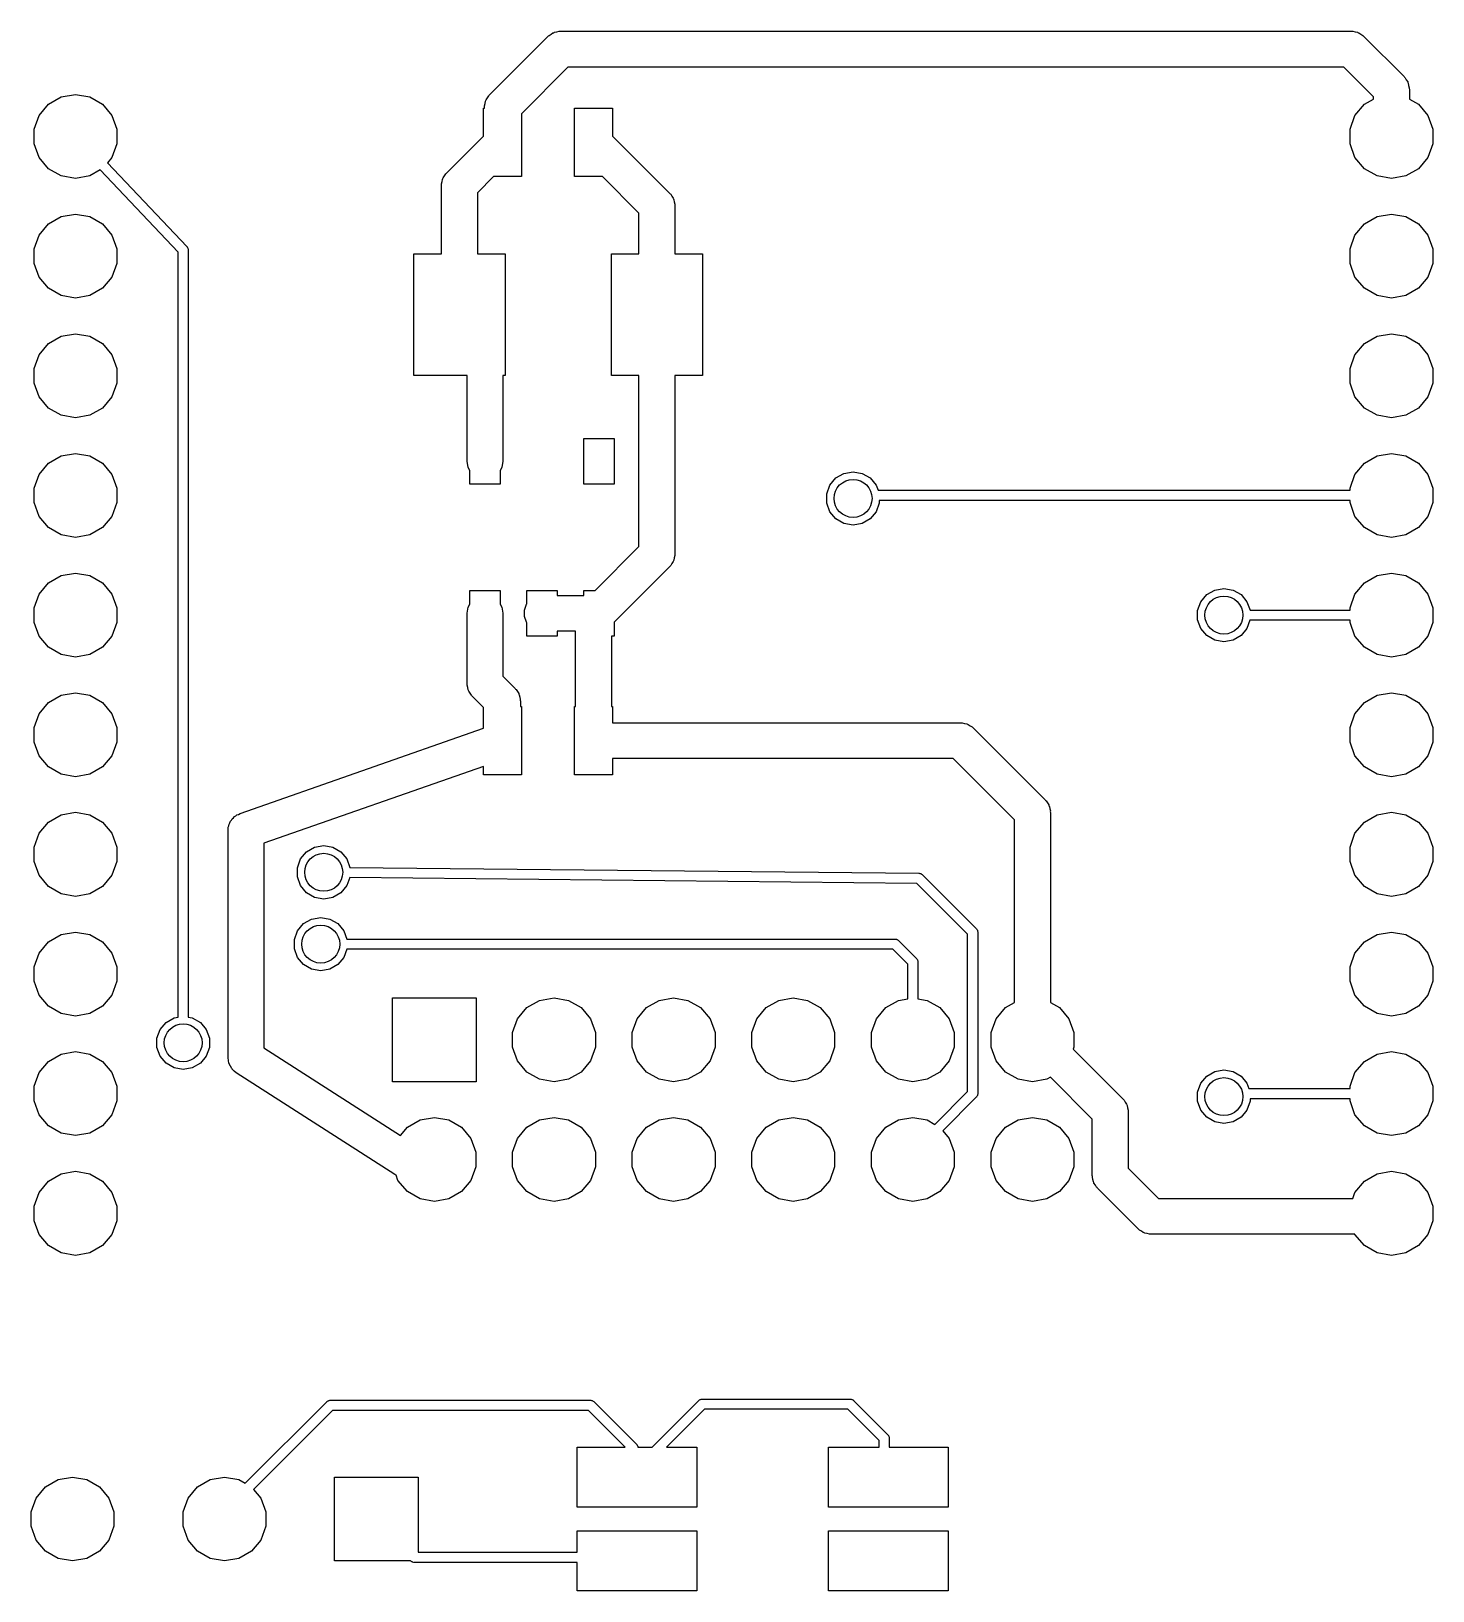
# Model space of a CAD drawing. Extents: x 168.8 to 192.2, y -122.2 to -96.1.
import ezdxf

# ---------------------------------------------------------------- set-up
doc = ezdxf.new("R2010")
doc.units = 0
doc.header["$MEASUREMENT"] = 0
doc.layers.add('BLACK', color=7, linetype='CONTINUOUS')

msp = doc.modelspace()

# ---------------------------------------------------------------- linework, layer by layer
at = {"layer": 'Black'}
for p, q in [((177.417, -96.2102), (177.451, -96.1906)), ((177.451, -96.1906), (177.483, -96.1681)), ((177.483, -96.1681), (177.496, -96.1647)), ((177.496, -96.1647), (177.507, -96.1581)), ((177.507, -96.1581), (177.546, -96.1513)), ((177.546, -96.1513), (177.584, -96.1411)), ((177.584, -96.1411), (177.597, -96.1423)), ((177.597, -96.1423), (177.61, -96.14)), ((177.61, -96.14), (190.83, -96.14)), ((190.83, -96.14), (190.843, -96.1423)), ((190.843, -96.1423), (190.856, -96.1411)), ((190.856, -96.1411), (190.894, -96.1513)), ((190.894, -96.1513), (190.933, -96.1581)), ((190.933, -96.1581), (190.944, -96.1647)), ((190.944, -96.1647), (190.957, -96.1681)), ((190.957, -96.1681), (190.989, -96.1906)), ((190.989, -96.1906), (191.023, -96.2102)), ((176.426, -97.1999), (177.398, -96.2279)), ((177.398, -96.2279), (177.409, -96.2203)), ((177.409, -96.2203), (177.417, -96.2102)), ((191.023, -96.2102), (191.031, -96.2203)), ((191.031, -96.2203), (191.042, -96.2279)), ((191.042, -96.2279), (191.713, -96.8986)), ((177.734, -96.74), (176.956, -97.5188)), ((190.706, -96.74), (177.734, -96.74)), ((191.201, -97.235), (190.706, -96.74)), ((191.713, -96.8986), (191.72, -96.9094)), ((191.72, -96.9094), (191.731, -96.9179)), ((191.731, -96.9179), (191.75, -96.9518)), ((191.75, -96.9518), (191.773, -96.984)), ((169.048, -97.3617), (169.259, -97.2397)), ((169.259, -97.2397), (169.499, -97.1973)), ((169.499, -97.1973), (169.74, -97.2397)), ((169.74, -97.2397), (169.951, -97.3617)), ((176.389, -97.2531), (176.408, -97.2192)), ((176.408, -97.2192), (176.418, -97.2107)), ((176.418, -97.2107), (176.426, -97.1999)), ((191.201, -97.2742), (191.201, -97.235)), ((191.773, -96.984), (191.776, -96.9967)), ((191.776, -96.9967), (191.783, -97.0081)), ((191.783, -97.0081), (191.789, -97.0467)), ((191.789, -97.0467), (191.8, -97.0846)), ((191.8, -97.0846), (191.798, -97.0977)), ((191.798, -97.0977), (191.801, -97.1107)), ((191.801, -97.1107), (191.801, -97.2742)), ((168.891, -97.5487), (169.048, -97.3617)), ((169.951, -97.3617), (170.108, -97.5487)), ((176.32, -97.8932), (176.32, -97.4285)), ((176.32, -97.4285), (176.338, -97.4285)), ((176.338, -97.412), (176.34, -97.399)), ((176.338, -97.4285), (176.338, -97.412)), ((176.339, -97.3859), (176.349, -97.348)), ((176.34, -97.399), (176.339, -97.3859)), ((176.349, -97.348), (176.356, -97.3094)), ((176.356, -97.3094), (176.363, -97.298)), ((176.363, -97.298), (176.366, -97.2852)), ((176.366, -97.2852), (176.389, -97.2531)), ((177.844, -98.5715), (177.844, -97.4285)), ((177.844, -97.4285), (178.48, -97.4285)), ((178.48, -97.4285), (178.48, -97.8932)), ((190.892, -97.5487), (191.049, -97.3617)), ((191.049, -97.3617), (191.201, -97.2742)), ((191.801, -97.2742), (191.952, -97.3617)), ((191.952, -97.3617), (192.109, -97.5487)), ((168.807, -97.778), (168.891, -97.5487)), ((170.108, -97.5487), (170.191, -97.778)), ((176.956, -97.5188), (176.956, -98.5715)), ((190.809, -97.778), (190.892, -97.5487)), ((192.109, -97.5487), (192.193, -97.778)), ((168.807, -98.022), (168.807, -97.778)), ((168.891, -98.2513), (168.807, -98.022)), ((170.191, -98.022), (170.108, -98.2513)), ((170.191, -97.778), (170.191, -98.022)), ((175.707, -98.5069), (176.32, -97.8932)), ((178.48, -97.8932), (179.433, -98.8469)), ((190.809, -98.022), (190.809, -97.778)), ((190.892, -98.2513), (190.809, -98.022)), ((192.193, -98.022), (192.109, -98.2513)), ((192.193, -97.778), (192.193, -98.022)), ((169.048, -98.4383), (168.891, -98.2513)), ((170.108, -98.2513), (170.033, -98.34)), ((191.049, -98.4383), (190.892, -98.2513)), ((192.109, -98.2513), (191.952, -98.4383)), ((169.259, -98.5603), (169.048, -98.4383)), ((169.913, -98.4602), (169.74, -98.5603)), ((171.215, -99.8339), (169.913, -98.4602)), ((170.033, -98.34), (171.362, -99.7415)), ((175.67, -98.5601), (175.689, -98.5262)), ((175.689, -98.5262), (175.699, -98.5177)), ((175.699, -98.5177), (175.707, -98.5069)), ((191.26, -98.5603), (191.049, -98.4383)), ((191.952, -98.4383), (191.741, -98.5603)), ((169.499, -98.6027), (169.259, -98.5603)), ((169.74, -98.5603), (169.499, -98.6027)), ((175.619, -98.719), (175.621, -98.706)), ((175.619, -99.864), (175.619, -98.719)), ((175.62, -98.6929), (175.63, -98.655)), ((175.621, -98.706), (175.62, -98.6929)), ((175.63, -98.655), (175.637, -98.6164)), ((175.637, -98.6164), (175.644, -98.605)), ((175.644, -98.605), (175.647, -98.5922)), ((175.647, -98.5922), (175.67, -98.5601)), ((176.491, -98.5715), (176.219, -98.8433)), ((176.956, -98.5715), (176.491, -98.5715)), ((178.309, -98.5715), (177.844, -98.5715)), ((178.921, -99.1833), (178.309, -98.5715)), ((191.501, -98.6027), (191.26, -98.5603)), ((191.741, -98.5603), (191.501, -98.6027)), ((176.219, -98.8433), (176.219, -99.864)), ((179.433, -98.8469), (179.441, -98.8577)), ((179.441, -98.8577), (179.451, -98.8662)), ((179.451, -98.8662), (179.47, -98.9001)), ((179.47, -98.9001), (179.493, -98.9322)), ((179.493, -98.9322), (179.496, -98.945)), ((179.496, -98.945), (179.503, -98.9564)), ((179.503, -98.9564), (179.51, -98.995)), ((179.51, -98.995), (179.52, -99.0329)), ((179.52, -99.0329), (179.519, -99.046)), ((179.519, -99.046), (179.521, -99.059)), ((179.521, -99.059), (179.521, -99.864)), ((169.048, -99.3607), (169.259, -99.2387)), ((169.259, -99.2387), (169.499, -99.1963)), ((169.499, -99.1963), (169.74, -99.2387)), ((169.74, -99.2387), (169.951, -99.3607)), ((178.921, -99.864), (178.921, -99.1833)), ((191.049, -99.3607), (191.26, -99.2387)), ((191.26, -99.2387), (191.501, -99.1963)), ((191.501, -99.1963), (191.741, -99.2387)), ((191.741, -99.2387), (191.952, -99.3607)), ((168.807, -99.777), (168.891, -99.5476)), ((168.891, -99.5476), (169.048, -99.3607)), ((169.951, -99.3607), (170.108, -99.5476)), ((170.108, -99.5476), (170.191, -99.777)), ((190.809, -99.777), (190.892, -99.5476)), ((190.892, -99.5476), (191.049, -99.3607)), ((191.952, -99.3607), (192.109, -99.5476)), ((192.109, -99.5476), (192.193, -99.777)), ((168.807, -100.021), (168.807, -99.777)), ((170.191, -99.777), (170.191, -100.021)), ((171.215, -112.619), (171.215, -99.8339)), ((171.362, -99.7415), (171.363, -99.7437)), ((171.363, -99.7437), (171.365, -99.7454)), ((171.365, -99.7454), (171.371, -99.756)), ((171.371, -99.756), (171.378, -99.7662)), ((171.378, -99.7662), (171.379, -99.7687)), ((171.379, -99.7687), (171.38, -99.7709)), ((171.38, -99.7709), (171.382, -99.783)), ((171.382, -99.783), (171.385, -99.7949)), ((171.385, -99.7949), (171.385, -99.7974)), ((171.385, -99.7974), (171.385, -99.8)), ((171.385, -99.8), (171.385, -112.619)), ((190.809, -100.021), (190.809, -99.777)), ((192.193, -99.777), (192.193, -100.021)), ((168.891, -100.25), (168.807, -100.021)), ((170.191, -100.021), (170.108, -100.25)), ((175.157, -101.896), (175.157, -99.864)), ((175.157, -99.864), (175.619, -99.864)), ((176.219, -99.864), (176.681, -99.864)), ((176.681, -99.864), (176.681, -101.896)), ((178.459, -101.896), (178.459, -99.864)), ((178.459, -99.864), (178.921, -99.864)), ((179.521, -99.864), (179.983, -99.864)), ((179.983, -99.864), (179.983, -101.896)), ((190.892, -100.25), (190.809, -100.021)), ((192.193, -100.021), (192.109, -100.25)), ((169.048, -100.437), (168.891, -100.25)), ((170.108, -100.25), (169.951, -100.437)), ((191.049, -100.437), (190.892, -100.25)), ((192.109, -100.25), (191.952, -100.437)), ((169.259, -100.559), (169.048, -100.437)), ((169.499, -100.602), (169.259, -100.559)), ((169.74, -100.559), (169.499, -100.602)), ((169.951, -100.437), (169.74, -100.559)), ((191.26, -100.559), (191.049, -100.437)), ((191.501, -100.602), (191.26, -100.559)), ((191.741, -100.559), (191.501, -100.602)), ((191.952, -100.437), (191.741, -100.559)), ((168.891, -101.549), (169.048, -101.362)), ((169.048, -101.362), (169.259, -101.24)), ((169.259, -101.24), (169.499, -101.198)), ((169.499, -101.198), (169.74, -101.24)), ((169.74, -101.24), (169.951, -101.362)), ((169.951, -101.362), (170.108, -101.549)), ((190.892, -101.549), (191.049, -101.362)), ((191.049, -101.362), (191.26, -101.24)), ((191.26, -101.24), (191.501, -101.198)), ((191.501, -101.198), (191.741, -101.24)), ((191.741, -101.24), (191.952, -101.362)), ((191.952, -101.362), (192.109, -101.549)), ((168.807, -101.778), (168.891, -101.549)), ((170.108, -101.549), (170.191, -101.778)), ((190.809, -101.778), (190.892, -101.549)), ((192.109, -101.549), (192.193, -101.778)), ((168.807, -102.023), (168.807, -101.778)), ((170.191, -101.778), (170.191, -102.023)), ((176.047, -101.896), (175.157, -101.896)), ((176.047, -103.33), (176.047, -101.896)), ((176.681, -101.896), (176.647, -101.896)), ((176.647, -101.896), (176.647, -103.33)), ((178.921, -101.896), (178.459, -101.896)), ((178.921, -104.755), (178.921, -101.896)), ((179.983, -101.896), (179.521, -101.896)), ((179.521, -101.896), (179.521, -104.879)), ((190.809, -102.023), (190.809, -101.778)), ((192.193, -101.778), (192.193, -102.023)), ((168.891, -102.252), (168.807, -102.023)), ((170.191, -102.023), (170.108, -102.252)), ((190.892, -102.252), (190.809, -102.023)), ((192.193, -102.023), (192.109, -102.252)), ((169.048, -102.439), (168.891, -102.252)), ((169.259, -102.561), (169.048, -102.439)), ((169.951, -102.439), (169.74, -102.561)), ((170.108, -102.252), (169.951, -102.439)), ((191.049, -102.439), (190.892, -102.252)), ((191.26, -102.561), (191.049, -102.439)), ((191.952, -102.439), (191.741, -102.561)), ((192.109, -102.252), (191.952, -102.439)), ((169.499, -102.603), (169.259, -102.561)), ((169.74, -102.561), (169.499, -102.603)), ((191.501, -102.603), (191.26, -102.561)), ((191.741, -102.561), (191.501, -102.603)), ((177.998, -103.711), (177.998, -102.949)), ((177.998, -102.949), (178.506, -102.949)), ((178.506, -102.949), (178.506, -103.711)), ((169.259, -103.239), (169.499, -103.197)), ((169.499, -103.197), (169.74, -103.239)), ((191.26, -103.239), (191.501, -103.197)), ((191.501, -103.197), (191.741, -103.239)), ((168.891, -103.548), (169.048, -103.361)), ((169.048, -103.361), (169.259, -103.239)), ((169.74, -103.239), (169.951, -103.361)), ((169.951, -103.361), (170.108, -103.548)), ((176.066, -103.433), (176.047, -103.33)), ((176.094, -103.481), (176.066, -103.433)), ((176.094, -103.711), (176.094, -103.481)), ((176.629, -103.433), (176.601, -103.481)), ((176.601, -103.481), (176.601, -103.711)), ((176.647, -103.33), (176.629, -103.433)), ((190.892, -103.548), (191.049, -103.361)), ((191.049, -103.361), (191.26, -103.239)), ((191.741, -103.239), (191.952, -103.361)), ((191.952, -103.361), (192.109, -103.548)), ((168.807, -103.777), (168.891, -103.548)), ((170.108, -103.548), (170.191, -103.777)), ((176.601, -103.711), (176.094, -103.711)), ((178.506, -103.711), (177.998, -103.711)), ((182.061, -103.873), (182.114, -103.727)), ((182.114, -103.727), (182.213, -103.608)), ((182.213, -103.608), (182.347, -103.531)), ((182.347, -103.531), (182.5, -103.504)), ((182.5, -103.504), (182.653, -103.531)), ((182.653, -103.531), (182.787, -103.608)), ((182.787, -103.608), (182.886, -103.727)), ((182.886, -103.727), (182.918, -103.814)), ((190.809, -103.777), (190.892, -103.548)), ((192.109, -103.548), (192.193, -103.777)), ((168.807, -104.021), (168.807, -103.777)), ((170.191, -103.777), (170.191, -104.021)), ((182.061, -104.027), (182.061, -103.873)), ((182.918, -103.814), (190.809, -103.814)), ((190.809, -103.984), (182.939, -103.984)), ((182.939, -103.984), (182.939, -104.027)), ((190.809, -103.814), (190.809, -103.777)), ((190.809, -104.021), (190.809, -103.984)), ((192.193, -103.777), (192.193, -104.021)), ((168.891, -104.251), (168.807, -104.021)), ((169.048, -104.438), (168.891, -104.251)), ((170.108, -104.251), (169.951, -104.438)), ((170.191, -104.021), (170.108, -104.251)), ((182.114, -104.173), (182.061, -104.027)), ((182.213, -104.292), (182.114, -104.173)), ((182.886, -104.173), (182.787, -104.292)), ((182.939, -104.027), (182.886, -104.173)), ((190.892, -104.251), (190.809, -104.021)), ((191.049, -104.438), (190.892, -104.251)), ((192.109, -104.251), (191.952, -104.438)), ((192.193, -104.021), (192.109, -104.251)), ((169.259, -104.56), (169.048, -104.438)), ((169.951, -104.438), (169.74, -104.56)), ((182.347, -104.369), (182.213, -104.292)), ((182.5, -104.396), (182.347, -104.369)), ((182.653, -104.369), (182.5, -104.396)), ((182.787, -104.292), (182.653, -104.369)), ((191.26, -104.56), (191.049, -104.438)), ((191.952, -104.438), (191.741, -104.56)), ((169.499, -104.602), (169.259, -104.56)), ((169.74, -104.56), (169.499, -104.602)), ((178.187, -105.489), (178.921, -104.755)), ((191.501, -104.602), (191.26, -104.56)), ((191.741, -104.56), (191.501, -104.602)), ((179.47, -105.038), (179.451, -105.072)), ((179.493, -105.006), (179.47, -105.038)), ((179.496, -104.993), (179.493, -105.006)), ((179.503, -104.982), (179.496, -104.993)), ((179.51, -104.943), (179.503, -104.982)), ((179.52, -104.905), (179.51, -104.943)), ((179.521, -104.879), (179.519, -104.892)), ((179.519, -104.892), (179.52, -104.905)), ((169.048, -105.363), (169.259, -105.241)), ((169.259, -105.241), (169.499, -105.198)), ((169.499, -105.198), (169.74, -105.241)), ((169.74, -105.241), (169.951, -105.363)), ((179.433, -105.091), (178.511, -106.013)), ((179.441, -105.08), (179.433, -105.091)), ((179.451, -105.072), (179.441, -105.08)), ((191.049, -105.363), (191.26, -105.241)), ((191.26, -105.241), (191.501, -105.198)), ((191.501, -105.198), (191.741, -105.241)), ((191.741, -105.241), (191.952, -105.363)), ((168.807, -105.779), (168.891, -105.55)), ((168.891, -105.55), (169.048, -105.363)), ((169.951, -105.363), (170.108, -105.55)), ((170.108, -105.55), (170.191, -105.779)), ((176.094, -105.719), (176.094, -105.489)), ((176.094, -105.489), (176.601, -105.489)), ((176.601, -105.489), (176.601, -105.719)), ((177.046, -105.713), (177.046, -105.489)), ((177.046, -105.489), (177.554, -105.489)), ((177.554, -105.489), (177.554, -105.57)), ((177.554, -105.57), (177.998, -105.57)), ((177.998, -105.57), (177.998, -105.489)), ((177.998, -105.489), (178.187, -105.489)), ((188.314, -105.677), (188.413, -105.558)), ((188.413, -105.558), (188.547, -105.481)), ((188.547, -105.481), (188.7, -105.454)), ((188.7, -105.454), (188.853, -105.481)), ((188.853, -105.481), (188.987, -105.558)), ((188.987, -105.558), (189.086, -105.677)), ((190.809, -105.779), (190.892, -105.55)), ((190.892, -105.55), (191.049, -105.363)), ((191.952, -105.363), (192.109, -105.55)), ((192.109, -105.55), (192.193, -105.779)), ((168.807, -106.023), (168.807, -105.779)), ((170.191, -105.779), (170.191, -106.023)), ((176.047, -105.87), (176.066, -105.767)), ((176.066, -105.767), (176.094, -105.719)), ((176.601, -105.719), (176.629, -105.767)), ((176.629, -105.767), (176.647, -105.87)), ((177.005, -105.818), (177.04, -105.72)), ((177.005, -105.922), (177.005, -105.818)), ((177.04, -105.72), (177.046, -105.713)), ((188.261, -105.823), (188.314, -105.677)), ((188.261, -105.977), (188.261, -105.823)), ((189.086, -105.677), (189.137, -105.816)), ((189.137, -105.816), (190.809, -105.816)), ((190.809, -105.816), (190.809, -105.779)), ((192.193, -105.779), (192.193, -106.023)), ((168.891, -106.252), (168.807, -106.023)), ((170.191, -106.023), (170.108, -106.252)), ((176.047, -107.047), (176.047, -105.87)), ((176.647, -105.87), (176.647, -106.923)), ((177.04, -106.02), (177.005, -105.922)), ((177.046, -106.027), (177.04, -106.02)), ((177.046, -106.251), (177.046, -106.027)), ((178.511, -106.013), (178.506, -106.021)), ((178.506, -106.021), (178.506, -106.251)), ((188.314, -106.123), (188.261, -105.977)), ((189.136, -105.986), (189.086, -106.123)), ((190.809, -105.986), (189.136, -105.986)), ((190.809, -106.023), (190.809, -105.986)), ((190.892, -106.252), (190.809, -106.023)), ((192.193, -106.023), (192.109, -106.252)), ((169.048, -106.439), (168.891, -106.252)), ((170.108, -106.252), (169.951, -106.439)), ((177.554, -106.251), (177.046, -106.251)), ((177.862, -106.17), (177.554, -106.17)), ((177.554, -106.17), (177.554, -106.251)), ((177.862, -107.428), (177.862, -106.17)), ((178.506, -106.251), (178.462, -106.251)), ((178.462, -106.251), (178.462, -107.428)), ((188.413, -106.242), (188.314, -106.123)), ((188.547, -106.319), (188.413, -106.242)), ((188.7, -106.346), (188.547, -106.319)), ((188.853, -106.319), (188.7, -106.346)), ((188.987, -106.242), (188.853, -106.319)), ((189.086, -106.123), (188.987, -106.242)), ((191.049, -106.439), (190.892, -106.252)), ((192.109, -106.252), (191.952, -106.439)), ((169.259, -106.561), (169.048, -106.439)), ((169.499, -106.604), (169.259, -106.561)), ((169.74, -106.561), (169.499, -106.604)), ((169.951, -106.439), (169.74, -106.561)), ((191.26, -106.561), (191.049, -106.439)), ((191.501, -106.604), (191.26, -106.561)), ((191.741, -106.561), (191.501, -106.604)), ((191.952, -106.439), (191.741, -106.561)), ((176.05, -107.06), (176.047, -107.047)), ((176.049, -107.074), (176.05, -107.06)), ((176.059, -107.112), (176.049, -107.074)), ((176.066, -107.15), (176.059, -107.112)), ((176.647, -106.923), (176.85, -107.126)), ((176.85, -107.126), (176.858, -107.137)), ((176.858, -107.137), (176.868, -107.145)), ((176.868, -107.145), (176.887, -107.179)), ((168.891, -107.549), (169.048, -107.362)), ((169.048, -107.362), (169.259, -107.24)), ((169.259, -107.24), (169.499, -107.197)), ((169.499, -107.197), (169.74, -107.24)), ((169.74, -107.24), (169.951, -107.362)), ((169.951, -107.362), (170.108, -107.549)), ((176.072, -107.162), (176.066, -107.15)), ((176.076, -107.174), (176.072, -107.162)), ((176.098, -107.206), (176.076, -107.174)), ((176.118, -107.24), (176.098, -107.206)), ((176.128, -107.249), (176.118, -107.24)), ((176.135, -107.26), (176.128, -107.249)), ((176.32, -107.445), (176.135, -107.26)), ((176.887, -107.179), (176.91, -107.211)), ((176.91, -107.211), (176.913, -107.224)), ((176.913, -107.224), (176.92, -107.235)), ((176.92, -107.235), (176.927, -107.274)), ((176.927, -107.274), (176.937, -107.312)), ((176.937, -107.312), (176.936, -107.325)), ((176.936, -107.325), (176.938, -107.338)), ((176.938, -107.338), (176.938, -107.428)), ((190.892, -107.549), (191.049, -107.362)), ((191.049, -107.362), (191.26, -107.24)), ((191.26, -107.24), (191.501, -107.197)), ((191.501, -107.197), (191.741, -107.24)), ((191.741, -107.24), (191.952, -107.362)), ((191.952, -107.362), (192.109, -107.549)), ((168.807, -107.778), (168.891, -107.549)), ((170.108, -107.549), (170.191, -107.778)), ((176.32, -107.793), (176.32, -107.445)), ((176.938, -107.428), (176.956, -107.428)), ((176.956, -107.428), (176.956, -108.572)), ((177.844, -108.572), (177.844, -107.428)), ((177.844, -107.428), (177.862, -107.428)), ((178.462, -107.428), (178.48, -107.428)), ((178.48, -107.428), (178.48, -107.7)), ((190.809, -107.778), (190.892, -107.549)), ((192.109, -107.549), (192.193, -107.778)), ((168.807, -108.022), (168.807, -107.778)), ((170.191, -107.778), (170.191, -108.022)), ((172.251, -109.217), (176.32, -107.793)), ((178.48, -107.7), (184.3, -107.7)), ((184.3, -107.7), (184.313, -107.702)), ((184.313, -107.702), (184.326, -107.701)), ((184.326, -107.701), (184.364, -107.711)), ((184.364, -107.711), (184.403, -107.718)), ((184.403, -107.718), (184.414, -107.725)), ((184.414, -107.725), (184.427, -107.728)), ((184.427, -107.728), (184.459, -107.751)), ((184.459, -107.751), (184.493, -107.77)), ((184.493, -107.77), (184.501, -107.78)), ((184.501, -107.78), (184.512, -107.788)), ((184.512, -107.788), (185.712, -108.988)), ((190.809, -108.022), (190.809, -107.778)), ((192.193, -107.778), (192.193, -108.022)), ((168.891, -108.251), (168.807, -108.022)), ((170.191, -108.022), (170.108, -108.251)), ((190.892, -108.251), (190.809, -108.022)), ((192.193, -108.022), (192.109, -108.251)), ((169.048, -108.438), (168.891, -108.251)), ((169.259, -108.56), (169.048, -108.438)), ((169.951, -108.438), (169.74, -108.56)), ((170.108, -108.251), (169.951, -108.438)), ((176.32, -108.429), (172.65, -109.713)), ((176.32, -108.572), (176.32, -108.429)), ((184.176, -108.3), (178.48, -108.3)), ((178.48, -108.3), (178.48, -108.572)), ((185.2, -109.324), (184.176, -108.3)), ((191.049, -108.438), (190.892, -108.251)), ((191.26, -108.56), (191.049, -108.438)), ((191.952, -108.438), (191.741, -108.56)), ((192.109, -108.251), (191.952, -108.438)), ((169.499, -108.603), (169.259, -108.56)), ((169.74, -108.56), (169.499, -108.603)), ((176.956, -108.572), (176.32, -108.572)), ((178.48, -108.572), (177.844, -108.572)), ((191.501, -108.603), (191.26, -108.56)), ((191.741, -108.56), (191.501, -108.603)), ((169.259, -109.239), (169.499, -109.196)), ((169.499, -109.196), (169.74, -109.239)), ((172.2, -109.24), (172.226, -109.231)), ((172.226, -109.231), (172.251, -109.217)), ((185.712, -108.988), (185.72, -108.999)), ((185.72, -108.999), (185.73, -109.007)), ((185.73, -109.007), (185.749, -109.041)), ((185.749, -109.041), (185.772, -109.073)), ((185.772, -109.073), (185.775, -109.086)), ((185.775, -109.086), (185.782, -109.097)), ((185.782, -109.097), (185.789, -109.136)), ((185.789, -109.136), (185.799, -109.174)), ((185.799, -109.174), (185.798, -109.187)), ((185.798, -109.187), (185.8, -109.2)), ((185.8, -109.2), (185.8, -112.374)), ((191.26, -109.239), (191.501, -109.196)), ((191.501, -109.196), (191.741, -109.239)), ((168.891, -109.548), (169.048, -109.361)), ((169.048, -109.361), (169.259, -109.239)), ((169.74, -109.239), (169.951, -109.361)), ((169.951, -109.361), (170.108, -109.548)), ((172.05, -109.5), (172.055, -109.472)), ((172.055, -109.444), (172.064, -109.421)), ((172.055, -109.472), (172.055, -109.444)), ((172.064, -109.421), (172.068, -109.397)), ((172.068, -109.397), (172.082, -109.373)), ((172.082, -109.373), (172.092, -109.347)), ((172.092, -109.347), (172.108, -109.328)), ((172.108, -109.328), (172.12, -109.307)), ((172.12, -109.307), (172.142, -109.289)), ((172.142, -109.289), (172.16, -109.268)), ((172.16, -109.268), (172.181, -109.256)), ((172.181, -109.256), (172.2, -109.24)), ((185.2, -112.374), (185.2, -109.324)), ((190.892, -109.548), (191.049, -109.361)), ((191.049, -109.361), (191.26, -109.239)), ((191.741, -109.239), (191.952, -109.361)), ((191.952, -109.361), (192.109, -109.548)), ((168.807, -109.777), (168.891, -109.548)), ((170.108, -109.548), (170.191, -109.777)), ((172.05, -113.3), (172.05, -109.5)), ((172.65, -109.713), (172.65, -113.136)), ((173.497, -109.781), (173.65, -109.754)), ((173.65, -109.754), (173.803, -109.781)), ((190.809, -109.777), (190.892, -109.548)), ((192.109, -109.548), (192.193, -109.777)), ((168.807, -110.021), (168.807, -109.777)), ((170.191, -109.777), (170.191, -110.021)), ((173.211, -110.123), (173.264, -109.977)), ((173.264, -109.977), (173.363, -109.858)), ((173.363, -109.858), (173.497, -109.781)), ((173.803, -109.781), (173.937, -109.858)), ((173.937, -109.858), (174.036, -109.977)), ((174.036, -109.977), (174.088, -110.119)), ((190.809, -110.021), (190.809, -109.777)), ((192.193, -109.777), (192.193, -110.021)), ((168.891, -110.25), (168.807, -110.021)), ((169.048, -110.437), (168.891, -110.25)), ((170.108, -110.25), (169.951, -110.437)), ((170.191, -110.021), (170.108, -110.25)), ((173.211, -110.277), (173.211, -110.123)), ((174.088, -110.119), (183.601, -110.215)), ((183.601, -110.215), (183.604, -110.216)), ((183.604, -110.216), (183.607, -110.215)), ((183.607, -110.215), (183.619, -110.218)), ((183.619, -110.218), (183.63, -110.22)), ((183.63, -110.22), (183.633, -110.222)), ((183.633, -110.222), (183.636, -110.223)), ((183.636, -110.223), (183.645, -110.23)), ((183.645, -110.23), (183.655, -110.235)), ((183.655, -110.235), (183.657, -110.238)), ((183.657, -110.238), (183.66, -110.24)), ((183.66, -110.24), (184.56, -111.14)), ((190.892, -110.25), (190.809, -110.021)), ((191.049, -110.437), (190.892, -110.25)), ((192.109, -110.25), (191.952, -110.437)), ((192.193, -110.021), (192.109, -110.25)), ((169.259, -110.559), (169.048, -110.437)), ((169.951, -110.437), (169.74, -110.559)), ((173.264, -110.423), (173.211, -110.277)), ((173.363, -110.542), (173.264, -110.423)), ((174.036, -110.423), (173.937, -110.542)), ((174.085, -110.289), (174.036, -110.423)), ((183.564, -110.385), (174.085, -110.289)), ((184.415, -111.235), (183.564, -110.385)), ((191.26, -110.559), (191.049, -110.437)), ((191.952, -110.437), (191.741, -110.559)), ((169.499, -110.602), (169.259, -110.559)), ((169.74, -110.559), (169.499, -110.602)), ((173.497, -110.619), (173.363, -110.542)), ((173.65, -110.646), (173.497, -110.619)), ((173.803, -110.619), (173.65, -110.646)), ((173.937, -110.542), (173.803, -110.619)), ((191.501, -110.602), (191.26, -110.559)), ((191.741, -110.559), (191.501, -110.602)), ((173.214, -111.177), (173.313, -111.058)), ((173.313, -111.058), (173.447, -110.981)), ((173.447, -110.981), (173.6, -110.954)), ((173.6, -110.954), (173.753, -110.981)), ((173.753, -110.981), (173.887, -111.058)), ((173.887, -111.058), (173.986, -111.177)), ((169.048, -111.362), (169.259, -111.24)), ((169.259, -111.24), (169.499, -111.198)), ((169.499, -111.198), (169.74, -111.24)), ((169.74, -111.24), (169.951, -111.362)), ((173.161, -111.323), (173.214, -111.177)), ((173.986, -111.177), (174.037, -111.315)), ((174.037, -111.315), (183.2, -111.315)), ((183.2, -111.315), (183.204, -111.316)), ((183.204, -111.316), (183.207, -111.315)), ((183.207, -111.315), (183.218, -111.318)), ((183.218, -111.318), (183.229, -111.32)), ((184.415, -113.865), (184.415, -111.235)), ((184.56, -111.14), (184.562, -111.143)), ((184.562, -111.143), (184.565, -111.145)), ((184.565, -111.145), (184.571, -111.155)), ((184.571, -111.155), (184.577, -111.164)), ((184.577, -111.164), (184.578, -111.168)), ((184.578, -111.168), (184.58, -111.171)), ((184.58, -111.171), (184.582, -111.182)), ((184.582, -111.182), (184.585, -111.193)), ((184.585, -111.193), (184.584, -111.196)), ((184.584, -111.196), (184.585, -111.2)), ((184.585, -111.2), (184.585, -113.9)), ((191.049, -111.362), (191.26, -111.24)), ((191.26, -111.24), (191.501, -111.198)), ((191.501, -111.198), (191.741, -111.24)), ((191.741, -111.24), (191.952, -111.362)), ((168.807, -111.778), (168.891, -111.549)), ((168.891, -111.549), (169.048, -111.362)), ((169.951, -111.362), (170.108, -111.549)), ((170.108, -111.549), (170.191, -111.778)), ((173.161, -111.477), (173.161, -111.323)), ((173.214, -111.623), (173.161, -111.477)), ((174.037, -111.485), (173.986, -111.623)), ((183.165, -111.485), (174.037, -111.485)), ((183.415, -111.735), (183.165, -111.485)), ((183.229, -111.32), (183.232, -111.322)), ((183.232, -111.322), (183.236, -111.323)), ((183.236, -111.323), (183.245, -111.329)), ((183.245, -111.329), (183.255, -111.335)), ((183.255, -111.335), (183.257, -111.338)), ((183.257, -111.338), (183.26, -111.34)), ((183.26, -111.34), (183.56, -111.64)), ((190.809, -111.778), (190.892, -111.549)), ((190.892, -111.549), (191.049, -111.362)), ((191.952, -111.362), (192.109, -111.549)), ((192.109, -111.549), (192.193, -111.778)), ((168.807, -112.022), (168.807, -111.778)), ((170.191, -111.778), (170.191, -112.022)), ((173.313, -111.742), (173.214, -111.623)), ((173.447, -111.819), (173.313, -111.742)), ((173.6, -111.846), (173.447, -111.819)), ((173.753, -111.819), (173.6, -111.846)), ((173.887, -111.742), (173.753, -111.819)), ((173.986, -111.623), (173.887, -111.742)), ((183.415, -112.312), (183.415, -111.735)), ((183.56, -111.64), (183.562, -111.643)), ((183.562, -111.643), (183.565, -111.645)), ((183.565, -111.645), (183.571, -111.655)), ((183.571, -111.655), (183.577, -111.664)), ((183.577, -111.664), (183.578, -111.668)), ((183.578, -111.668), (183.58, -111.671)), ((183.58, -111.671), (183.582, -111.682)), ((183.582, -111.682), (183.585, -111.693)), ((183.585, -111.693), (183.584, -111.696)), ((183.584, -111.696), (183.585, -111.7)), ((183.585, -111.7), (183.585, -112.312)), ((190.809, -112.022), (190.809, -111.778)), ((192.193, -111.778), (192.193, -112.022)), ((168.891, -112.252), (168.807, -112.022)), ((170.191, -112.022), (170.108, -112.252)), ((190.892, -112.252), (190.809, -112.022)), ((192.193, -112.022), (192.109, -112.252)), ((169.048, -112.439), (168.891, -112.252)), ((170.108, -112.252), (169.951, -112.439)), ((174.8, -113.7), (174.8, -112.3)), ((174.8, -112.3), (176.2, -112.3)), ((176.2, -112.3), (176.2, -113.7)), ((177.048, -112.462), (177.26, -112.34)), ((177.26, -112.34), (177.5, -112.297)), ((177.5, -112.297), (177.74, -112.34)), ((177.74, -112.34), (177.952, -112.462)), ((179.048, -112.462), (179.26, -112.34)), ((179.26, -112.34), (179.5, -112.297)), ((179.5, -112.297), (179.74, -112.34)), ((179.74, -112.34), (179.952, -112.462)), ((181.048, -112.462), (181.26, -112.34)), ((181.26, -112.34), (181.5, -112.297)), ((181.5, -112.297), (181.74, -112.34)), ((181.74, -112.34), (181.952, -112.462)), ((183.048, -112.462), (183.26, -112.34)), ((183.26, -112.34), (183.415, -112.312)), ((183.585, -112.312), (183.74, -112.34)), ((183.74, -112.34), (183.952, -112.462)), ((191.049, -112.439), (190.892, -112.252)), ((192.109, -112.252), (191.952, -112.439)), ((169.259, -112.561), (169.048, -112.439)), ((169.499, -112.603), (169.259, -112.561)), ((169.74, -112.561), (169.499, -112.603)), ((169.951, -112.439), (169.74, -112.561)), ((171.147, -112.631), (171.215, -112.619)), ((171.385, -112.619), (171.453, -112.631)), ((176.891, -112.649), (177.048, -112.462)), ((177.952, -112.462), (178.109, -112.649)), ((178.891, -112.649), (179.048, -112.462)), ((179.952, -112.462), (180.109, -112.649)), ((180.891, -112.649), (181.048, -112.462)), ((181.952, -112.462), (182.109, -112.649)), ((182.891, -112.649), (183.048, -112.462)), ((183.952, -112.462), (184.109, -112.649)), ((184.891, -112.649), (185.048, -112.462)), ((185.048, -112.462), (185.2, -112.374)), ((185.8, -112.374), (185.952, -112.462)), ((185.952, -112.462), (186.109, -112.649)), ((191.26, -112.561), (191.049, -112.439)), ((191.501, -112.603), (191.26, -112.561)), ((191.741, -112.561), (191.501, -112.603)), ((191.952, -112.439), (191.741, -112.561)), ((170.861, -112.973), (170.914, -112.827)), ((170.914, -112.827), (171.013, -112.708)), ((171.013, -112.708), (171.147, -112.631)), ((171.453, -112.631), (171.587, -112.708)), ((171.587, -112.708), (171.686, -112.827)), ((171.686, -112.827), (171.739, -112.973)), ((176.808, -112.878), (176.891, -112.649)), ((176.808, -113.122), (176.808, -112.878)), ((178.109, -112.649), (178.192, -112.878)), ((178.192, -112.878), (178.192, -113.122)), ((178.808, -112.878), (178.891, -112.649)), ((178.808, -113.122), (178.808, -112.878)), ((180.109, -112.649), (180.192, -112.878)), ((180.192, -112.878), (180.192, -113.122)), ((180.808, -112.878), (180.891, -112.649)), ((180.808, -113.122), (180.808, -112.878)), ((182.109, -112.649), (182.192, -112.878)), ((182.192, -112.878), (182.192, -113.122)), ((182.808, -112.878), (182.891, -112.649)), ((182.808, -113.122), (182.808, -112.878)), ((184.109, -112.649), (184.192, -112.878)), ((184.192, -112.878), (184.192, -113.122)), ((184.808, -112.878), (184.891, -112.649)), ((184.808, -113.122), (184.808, -112.878)), ((186.109, -112.649), (186.192, -112.878)), ((186.192, -112.878), (186.192, -113.122)), ((170.861, -113.127), (170.861, -112.973)), ((170.914, -113.273), (170.861, -113.127)), ((171.739, -113.127), (171.686, -113.273)), ((171.739, -112.973), (171.739, -113.127)), ((172.65, -113.136), (174.932, -114.6)), ((176.891, -113.351), (176.808, -113.122)), ((178.192, -113.122), (178.109, -113.351)), ((178.891, -113.351), (178.808, -113.122)), ((180.192, -113.122), (180.109, -113.351)), ((180.891, -113.351), (180.808, -113.122)), ((182.192, -113.122), (182.109, -113.351)), ((182.891, -113.351), (182.808, -113.122)), ((184.192, -113.122), (184.109, -113.351)), ((184.891, -113.351), (184.808, -113.122)), ((186.192, -113.122), (186.18, -113.156)), ((168.891, -113.548), (169.048, -113.361)), ((169.048, -113.361), (169.259, -113.239)), ((169.259, -113.239), (169.499, -113.197)), ((169.499, -113.197), (169.74, -113.239)), ((169.74, -113.239), (169.951, -113.361)), ((169.951, -113.361), (170.108, -113.548)), ((171.013, -113.392), (170.914, -113.273)), ((171.147, -113.469), (171.013, -113.392)), ((171.587, -113.392), (171.453, -113.469)), ((171.686, -113.273), (171.587, -113.392)), ((172.058, -113.344), (172.05, -113.3)), ((172.064, -113.389), (172.058, -113.344)), ((172.067, -113.396), (172.064, -113.389)), ((172.068, -113.403), (172.067, -113.396)), ((172.091, -113.442), (172.068, -113.403)), ((177.048, -113.538), (176.891, -113.351)), ((178.109, -113.351), (177.952, -113.538)), ((179.048, -113.538), (178.891, -113.351)), ((180.109, -113.351), (179.952, -113.538)), ((181.048, -113.538), (180.891, -113.351)), ((182.109, -113.351), (181.952, -113.538)), ((183.048, -113.538), (182.891, -113.351)), ((184.109, -113.351), (183.952, -113.538)), ((185.048, -113.538), (184.891, -113.351)), ((186.18, -113.156), (187.012, -113.988)), ((190.892, -113.548), (191.049, -113.361)), ((191.049, -113.361), (191.26, -113.239)), ((191.26, -113.239), (191.501, -113.197)), ((191.501, -113.197), (191.741, -113.239)), ((191.741, -113.239), (191.952, -113.361)), ((191.952, -113.361), (192.109, -113.548)), ((168.807, -113.777), (168.891, -113.548)), ((170.108, -113.548), (170.191, -113.777)), ((171.3, -113.496), (171.147, -113.469)), ((171.453, -113.469), (171.3, -113.496)), ((172.111, -113.482), (172.091, -113.442)), ((172.117, -113.487), (172.111, -113.482)), ((172.12, -113.493), (172.117, -113.487)), ((172.155, -113.522), (172.12, -113.493)), ((172.188, -113.553), (172.155, -113.522)), ((174.838, -115.253), (172.188, -113.553)), ((177.26, -113.66), (177.048, -113.538)), ((177.5, -113.703), (177.26, -113.66)), ((177.74, -113.66), (177.5, -113.703)), ((177.952, -113.538), (177.74, -113.66)), ((179.26, -113.66), (179.048, -113.538)), ((179.5, -113.703), (179.26, -113.66)), ((179.74, -113.66), (179.5, -113.703)), ((179.952, -113.538), (179.74, -113.66)), ((181.26, -113.66), (181.048, -113.538)), ((181.5, -113.703), (181.26, -113.66)), ((181.74, -113.66), (181.5, -113.703)), ((181.952, -113.538), (181.74, -113.66)), ((183.26, -113.66), (183.048, -113.538)), ((183.5, -113.703), (183.26, -113.66)), ((183.74, -113.66), (183.5, -113.703)), ((183.952, -113.538), (183.74, -113.66)), ((185.26, -113.66), (185.048, -113.538)), ((185.5, -113.703), (185.26, -113.66)), ((185.74, -113.66), (185.5, -113.703)), ((185.801, -113.625), (185.74, -113.66)), ((186.5, -114.324), (185.801, -113.625)), ((188.314, -113.727), (188.413, -113.608)), ((188.413, -113.608), (188.547, -113.531)), ((188.547, -113.531), (188.7, -113.504)), ((188.7, -113.504), (188.853, -113.531)), ((188.853, -113.531), (188.987, -113.608)), ((188.987, -113.608), (189.086, -113.727)), ((190.809, -113.777), (190.892, -113.548)), ((192.109, -113.548), (192.193, -113.777)), ((168.807, -114.021), (168.807, -113.777)), ((170.191, -113.777), (170.191, -114.021)), ((176.2, -113.7), (174.8, -113.7)), ((183.867, -114.413), (184.415, -113.865)), ((184.582, -113.918), (184.58, -113.929)), ((184.585, -113.907), (184.582, -113.918)), ((184.585, -113.9), (184.584, -113.904)), ((184.584, -113.904), (184.585, -113.907)), ((188.261, -113.873), (188.314, -113.727)), ((188.261, -114.027), (188.261, -113.873)), ((189.086, -113.727), (189.118, -113.814)), ((189.118, -113.814), (190.809, -113.814)), ((190.809, -113.814), (190.809, -113.777)), ((192.193, -113.777), (192.193, -114.021)), ((168.891, -114.251), (168.807, -114.021)), ((170.191, -114.021), (170.108, -114.251)), ((184.56, -113.96), (184, -114.52)), ((184.562, -113.957), (184.56, -113.96)), ((184.565, -113.955), (184.562, -113.957)), ((184.571, -113.945), (184.565, -113.955)), ((184.577, -113.936), (184.571, -113.945)), ((184.578, -113.932), (184.577, -113.936)), ((184.58, -113.929), (184.578, -113.932)), ((187.012, -113.988), (187.02, -113.999)), ((187.02, -113.999), (187.03, -114.007)), ((187.03, -114.007), (187.049, -114.041)), ((187.049, -114.041), (187.072, -114.073)), ((187.072, -114.073), (187.075, -114.086)), ((187.075, -114.086), (187.082, -114.097)), ((187.082, -114.097), (187.089, -114.136)), ((187.089, -114.136), (187.099, -114.174)), ((187.099, -114.174), (187.098, -114.187)), ((188.314, -114.173), (188.261, -114.027)), ((188.413, -114.292), (188.314, -114.173)), ((189.086, -114.173), (188.987, -114.292)), ((189.139, -114.027), (189.086, -114.173)), ((190.809, -113.984), (189.139, -113.984)), ((189.139, -113.984), (189.139, -114.027)), ((190.809, -114.021), (190.809, -113.984)), ((190.892, -114.251), (190.809, -114.021)), ((192.193, -114.021), (192.109, -114.251)), ((169.048, -114.438), (168.891, -114.251)), ((169.259, -114.56), (169.048, -114.438)), ((169.951, -114.438), (169.74, -114.56)), ((170.108, -114.251), (169.951, -114.438)), ((175.048, -114.462), (175.26, -114.34)), ((175.26, -114.34), (175.5, -114.297)), ((175.5, -114.297), (175.74, -114.34)), ((175.74, -114.34), (175.952, -114.462)), ((177.048, -114.462), (177.26, -114.34)), ((177.26, -114.34), (177.5, -114.297)), ((177.5, -114.297), (177.74, -114.34)), ((177.74, -114.34), (177.952, -114.462)), ((179.048, -114.462), (179.26, -114.34)), ((179.26, -114.34), (179.5, -114.297)), ((179.5, -114.297), (179.74, -114.34)), ((179.74, -114.34), (179.952, -114.462)), ((181.048, -114.462), (181.26, -114.34)), ((181.26, -114.34), (181.5, -114.297)), ((181.5, -114.297), (181.74, -114.34)), ((181.74, -114.34), (181.952, -114.462)), ((183.048, -114.462), (183.26, -114.34)), ((183.26, -114.34), (183.5, -114.297)), ((183.5, -114.297), (183.74, -114.34)), ((183.74, -114.34), (183.867, -114.413)), ((185.048, -114.462), (185.26, -114.34)), ((185.26, -114.34), (185.5, -114.297)), ((185.5, -114.297), (185.74, -114.34)), ((185.74, -114.34), (185.952, -114.462)), ((186.5, -115.27), (186.5, -114.324)), ((187.098, -114.187), (187.1, -114.2)), ((187.1, -114.2), (187.1, -115.146)), ((188.547, -114.369), (188.413, -114.292)), ((188.7, -114.396), (188.547, -114.369)), ((188.853, -114.369), (188.7, -114.396)), ((188.987, -114.292), (188.853, -114.369)), ((191.049, -114.438), (190.892, -114.251)), ((191.26, -114.56), (191.049, -114.438)), ((191.952, -114.438), (191.741, -114.56)), ((192.109, -114.251), (191.952, -114.438)), ((169.499, -114.602), (169.259, -114.56)), ((169.74, -114.56), (169.499, -114.602)), ((174.932, -114.6), (175.048, -114.462)), ((175.952, -114.462), (176.109, -114.649)), ((176.109, -114.649), (176.192, -114.878)), ((176.808, -114.878), (176.891, -114.649)), ((176.891, -114.649), (177.048, -114.462)), ((177.952, -114.462), (178.109, -114.649)), ((178.109, -114.649), (178.192, -114.878)), ((178.808, -114.878), (178.891, -114.649)), ((178.891, -114.649), (179.048, -114.462)), ((179.952, -114.462), (180.109, -114.649)), ((180.109, -114.649), (180.192, -114.878)), ((180.808, -114.878), (180.891, -114.649)), ((180.891, -114.649), (181.048, -114.462)), ((181.952, -114.462), (182.109, -114.649)), ((182.109, -114.649), (182.192, -114.878)), ((182.808, -114.878), (182.891, -114.649)), ((182.891, -114.649), (183.048, -114.462)), ((184, -114.52), (184.109, -114.649)), ((184.109, -114.649), (184.192, -114.878)), ((184.808, -114.878), (184.891, -114.649)), ((184.891, -114.649), (185.048, -114.462)), ((185.952, -114.462), (186.109, -114.649)), ((186.109, -114.649), (186.192, -114.878)), ((191.501, -114.602), (191.26, -114.56)), ((191.741, -114.56), (191.501, -114.602)), ((176.192, -114.878), (176.192, -115.122)), ((176.808, -115.122), (176.808, -114.878)), ((178.192, -114.878), (178.192, -115.122)), ((178.808, -115.122), (178.808, -114.878)), ((180.192, -114.878), (180.192, -115.122)), ((180.808, -115.122), (180.808, -114.878)), ((182.192, -114.878), (182.192, -115.122)), ((182.808, -115.122), (182.808, -114.878)), ((184.192, -114.878), (184.192, -115.122)), ((184.808, -115.122), (184.808, -114.878)), ((186.192, -114.878), (186.192, -115.122)), ((169.259, -115.241), (169.499, -115.198)), ((169.499, -115.198), (169.74, -115.241)), ((176.192, -115.122), (176.109, -115.351)), ((176.891, -115.351), (176.808, -115.122)), ((178.192, -115.122), (178.109, -115.351)), ((178.891, -115.351), (178.808, -115.122)), ((180.192, -115.122), (180.109, -115.351)), ((180.891, -115.351), (180.808, -115.122)), ((182.192, -115.122), (182.109, -115.351)), ((182.891, -115.351), (182.808, -115.122)), ((184.192, -115.122), (184.109, -115.351)), ((184.891, -115.351), (184.808, -115.122)), ((186.192, -115.122), (186.109, -115.351)), ((187.1, -115.146), (187.604, -115.65)), ((191.26, -115.241), (191.501, -115.198)), ((191.501, -115.198), (191.741, -115.241)), ((168.891, -115.55), (169.048, -115.363)), ((169.048, -115.363), (169.259, -115.241)), ((169.74, -115.241), (169.951, -115.363)), ((169.951, -115.363), (170.108, -115.55)), ((174.859, -115.261), (174.838, -115.253)), ((174.891, -115.351), (174.859, -115.261)), ((175.048, -115.538), (174.891, -115.351)), ((176.109, -115.351), (175.952, -115.538)), ((177.048, -115.538), (176.891, -115.351)), ((178.109, -115.351), (177.952, -115.538)), ((179.048, -115.538), (178.891, -115.351)), ((180.109, -115.351), (179.952, -115.538)), ((181.048, -115.538), (180.891, -115.351)), ((182.109, -115.351), (181.952, -115.538)), ((183.048, -115.538), (182.891, -115.351)), ((184.109, -115.351), (183.952, -115.538)), ((185.048, -115.538), (184.891, -115.351)), ((186.109, -115.351), (185.952, -115.538)), ((186.502, -115.283), (186.5, -115.27)), ((186.501, -115.296), (186.502, -115.283)), ((186.511, -115.334), (186.501, -115.296)), ((186.518, -115.373), (186.511, -115.334)), ((186.525, -115.384), (186.518, -115.373)), ((186.528, -115.397), (186.525, -115.384)), ((186.551, -115.429), (186.528, -115.397)), ((186.57, -115.463), (186.551, -115.429)), ((186.58, -115.471), (186.57, -115.463)), ((186.588, -115.482), (186.58, -115.471)), ((187.268, -116.162), (186.588, -115.482)), ((190.892, -115.55), (191.049, -115.363)), ((191.049, -115.363), (191.26, -115.241)), ((191.741, -115.241), (191.952, -115.363)), ((191.952, -115.363), (192.109, -115.55)), ((168.807, -115.779), (168.891, -115.55)), ((170.108, -115.55), (170.191, -115.779)), ((175.26, -115.66), (175.048, -115.538)), ((175.5, -115.703), (175.26, -115.66)), ((175.74, -115.66), (175.5, -115.703)), ((175.952, -115.538), (175.74, -115.66)), ((177.26, -115.66), (177.048, -115.538)), ((177.5, -115.703), (177.26, -115.66)), ((177.74, -115.66), (177.5, -115.703)), ((177.952, -115.538), (177.74, -115.66)), ((179.26, -115.66), (179.048, -115.538)), ((179.5, -115.703), (179.26, -115.66)), ((179.74, -115.66), (179.5, -115.703)), ((179.952, -115.538), (179.74, -115.66)), ((181.26, -115.66), (181.048, -115.538)), ((181.5, -115.703), (181.26, -115.66)), ((181.74, -115.66), (181.5, -115.703)), ((181.952, -115.538), (181.74, -115.66)), ((183.26, -115.66), (183.048, -115.538)), ((183.5, -115.703), (183.26, -115.66)), ((183.74, -115.66), (183.5, -115.703)), ((183.952, -115.538), (183.74, -115.66)), ((185.26, -115.66), (185.048, -115.538)), ((185.5, -115.703), (185.26, -115.66)), ((185.74, -115.66), (185.5, -115.703)), ((185.952, -115.538), (185.74, -115.66)), ((187.604, -115.65), (190.856, -115.65)), ((190.856, -115.65), (190.892, -115.55)), ((192.109, -115.55), (192.193, -115.779)), ((168.807, -116.023), (168.807, -115.779)), ((170.191, -115.779), (170.191, -116.023)), ((192.193, -115.779), (192.193, -116.023)), ((168.891, -116.252), (168.807, -116.023)), ((169.048, -116.439), (168.891, -116.252)), ((170.108, -116.252), (169.951, -116.439)), ((170.191, -116.023), (170.108, -116.252)), ((187.279, -116.17), (187.268, -116.162)), ((187.287, -116.18), (187.279, -116.17)), ((187.321, -116.199), (187.287, -116.18)), ((187.353, -116.222), (187.321, -116.199)), ((187.366, -116.225), (187.353, -116.222)), ((187.377, -116.232), (187.366, -116.225)), ((187.416, -116.239), (187.377, -116.232)), ((187.454, -116.249), (187.416, -116.239)), ((187.467, -116.248), (187.454, -116.249)), ((187.48, -116.25), (187.467, -116.248)), ((190.891, -116.25), (187.48, -116.25)), ((190.892, -116.252), (190.891, -116.25)), ((191.049, -116.439), (190.892, -116.252)), ((192.109, -116.252), (191.952, -116.439)), ((192.193, -116.023), (192.109, -116.252)), ((169.259, -116.561), (169.048, -116.439)), ((169.951, -116.439), (169.74, -116.561)), ((191.26, -116.561), (191.049, -116.439)), ((191.952, -116.439), (191.741, -116.561)), ((169.499, -116.604), (169.259, -116.561)), ((169.74, -116.561), (169.499, -116.604)), ((191.501, -116.604), (191.26, -116.561)), ((191.741, -116.561), (191.501, -116.604)), ((172.337, -120.413), (173.7, -119.05)), ((173.7, -119.05), (173.703, -119.048)), ((173.703, -119.048), (173.705, -119.045)), ((173.705, -119.045), (173.715, -119.039)), ((173.715, -119.039), (173.724, -119.033)), ((173.724, -119.033), (173.728, -119.032)), ((173.728, -119.032), (173.731, -119.03)), ((173.731, -119.03), (173.742, -119.028)), ((173.742, -119.028), (173.753, -119.025)), ((173.753, -119.025), (173.756, -119.026)), ((173.756, -119.026), (173.76, -119.025)), ((173.76, -119.025), (178.11, -119.025)), ((178.11, -119.025), (178.114, -119.026)), ((178.114, -119.026), (178.117, -119.025)), ((178.117, -119.025), (178.128, -119.028)), ((178.128, -119.028), (178.139, -119.03)), ((178.139, -119.03), (178.142, -119.032)), ((178.142, -119.032), (178.146, -119.033)), ((178.146, -119.033), (178.155, -119.039)), ((178.155, -119.039), (178.165, -119.045)), ((178.165, -119.045), (178.167, -119.048)), ((178.167, -119.048), (178.17, -119.05)), ((178.17, -119.05), (178.88, -119.76)), ((179.14, -119.81), (179.92, -119.03)), ((179.92, -119.03), (179.923, -119.028)), ((179.923, -119.028), (179.925, -119.025)), ((179.925, -119.025), (179.935, -119.019)), ((179.935, -119.019), (179.944, -119.013)), ((179.944, -119.013), (179.948, -119.012)), ((179.948, -119.012), (179.951, -119.01)), ((179.951, -119.01), (179.962, -119.008)), ((179.962, -119.008), (179.973, -119.005)), ((179.973, -119.005), (179.976, -119.006)), ((179.976, -119.006), (179.98, -119.005)), ((179.98, -119.005), (182.45, -119.005)), ((182.45, -119.005), (182.454, -119.006)), ((182.454, -119.006), (182.457, -119.005)), ((182.457, -119.005), (182.468, -119.008)), ((182.468, -119.008), (182.479, -119.01)), ((182.479, -119.01), (182.482, -119.012)), ((182.482, -119.012), (182.486, -119.013)), ((182.486, -119.013), (182.495, -119.019)), ((182.495, -119.019), (182.505, -119.025)), ((182.505, -119.025), (182.507, -119.028)), ((182.507, -119.028), (182.51, -119.03)), ((182.51, -119.03), (183.08, -119.6)), ((173.795, -119.195), (172.476, -120.515)), ((178.075, -119.195), (173.795, -119.195)), ((178.69, -119.81), (178.075, -119.195)), ((180.015, -119.175), (179.38, -119.81)), ((182.415, -119.175), (180.015, -119.175)), ((182.935, -119.695), (182.415, -119.175)), ((183.08, -119.6), (183.082, -119.603)), ((183.082, -119.603), (183.085, -119.605)), ((183.085, -119.605), (183.091, -119.615)), ((183.091, -119.615), (183.097, -119.624)), ((183.097, -119.624), (183.098, -119.628)), ((183.098, -119.628), (183.1, -119.631)), ((183.1, -119.631), (183.102, -119.642)), ((183.102, -119.642), (183.105, -119.653)), ((183.105, -119.653), (183.104, -119.656)), ((183.104, -119.656), (183.105, -119.66)), ((183.105, -119.66), (183.105, -119.81)), ((177.89, -120.81), (177.89, -119.81)), ((177.89, -119.81), (178.69, -119.81)), ((178.88, -119.76), (178.882, -119.763)), ((178.882, -119.763), (178.885, -119.765)), ((178.885, -119.765), (178.891, -119.775)), ((178.891, -119.775), (178.897, -119.784)), ((178.897, -119.784), (178.898, -119.788)), ((178.898, -119.788), (178.9, -119.791)), ((178.9, -119.791), (178.902, -119.802)), ((178.902, -119.802), (178.904, -119.81)), ((178.904, -119.81), (179.14, -119.81)), ((179.38, -119.81), (179.89, -119.81)), ((179.89, -119.81), (179.89, -120.81)), ((182.09, -120.81), (182.09, -119.81)), ((182.09, -119.81), (182.935, -119.81)), ((182.935, -119.81), (182.935, -119.695)), ((183.105, -119.81), (184.09, -119.81)), ((184.09, -119.81), (184.09, -120.81)), ((168.999, -120.473), (169.21, -120.351)), ((169.21, -120.351), (169.45, -120.309)), ((169.45, -120.309), (169.69, -120.351)), ((169.69, -120.351), (169.901, -120.473)), ((171.539, -120.473), (171.75, -120.351)), ((171.75, -120.351), (171.99, -120.309)), ((171.99, -120.309), (172.23, -120.351)), ((172.23, -120.351), (172.337, -120.413)), ((173.832, -121.709), (173.832, -120.311)), ((173.832, -120.311), (175.228, -120.311)), ((175.228, -120.311), (175.228, -121.565)), ((168.759, -120.888), (168.843, -120.659)), ((168.843, -120.659), (168.999, -120.473)), ((169.901, -120.473), (170.057, -120.659)), ((170.057, -120.659), (170.141, -120.888)), ((171.299, -120.888), (171.383, -120.659)), ((171.383, -120.659), (171.539, -120.473)), ((172.476, -120.515), (172.597, -120.659)), ((172.597, -120.659), (172.681, -120.888)), ((168.759, -121.132), (168.759, -120.888)), ((170.141, -120.888), (170.141, -121.132)), ((171.299, -121.132), (171.299, -120.888)), ((172.681, -120.888), (172.681, -121.132)), ((179.89, -120.81), (177.89, -120.81)), ((184.09, -120.81), (182.09, -120.81)), ((168.843, -121.361), (168.759, -121.132)), ((170.141, -121.132), (170.057, -121.361)), ((171.383, -121.361), (171.299, -121.132)), ((172.681, -121.132), (172.597, -121.361)), ((177.89, -121.565), (177.89, -121.21)), ((177.89, -121.21), (179.89, -121.21)), ((179.89, -121.21), (179.89, -122.21)), ((182.09, -122.21), (182.09, -121.21)), ((182.09, -121.21), (184.09, -121.21)), ((184.09, -121.21), (184.09, -122.21)), ((168.999, -121.547), (168.843, -121.361)), ((170.057, -121.361), (169.901, -121.547)), ((171.539, -121.547), (171.383, -121.361)), ((172.597, -121.361), (172.441, -121.547)), ((169.21, -121.669), (168.999, -121.547)), ((169.45, -121.711), (169.21, -121.669)), ((169.69, -121.669), (169.45, -121.711)), ((169.901, -121.547), (169.69, -121.669)), ((171.75, -121.669), (171.539, -121.547)), ((171.99, -121.711), (171.75, -121.669)), ((172.23, -121.669), (171.99, -121.711)), ((172.441, -121.547), (172.23, -121.669)), ((175.098, -121.709), (173.832, -121.709)), ((175.1, -121.71), (175.098, -121.709)), ((175.103, -121.712), (175.1, -121.71)), ((175.105, -121.715), (175.103, -121.712)), ((175.115, -121.721), (175.105, -121.715)), ((175.124, -121.727), (175.115, -121.721)), ((175.128, -121.728), (175.124, -121.727)), ((175.131, -121.73), (175.128, -121.728)), ((175.142, -121.732), (175.131, -121.73)), ((175.153, -121.735), (175.142, -121.732)), ((175.156, -121.734), (175.153, -121.735)), ((175.16, -121.735), (175.156, -121.734)), ((177.89, -121.735), (175.16, -121.735)), ((175.228, -121.565), (177.89, -121.565)), ((177.89, -122.21), (177.89, -121.735)), ((179.89, -122.21), (177.89, -122.21)), ((184.09, -122.21), (182.09, -122.21))]:
    msp.add_line(p, q, dxfattribs=at)
for centre in [(182.5, -103.95), (188.7, -105.9), (173.65, -110.2), (173.6, -111.4), (171.3, -113.05), (188.7, -113.95)]:
    msp.add_circle(centre, 0.3175, dxfattribs=at)

doc.saveas('drawing.dxf')
